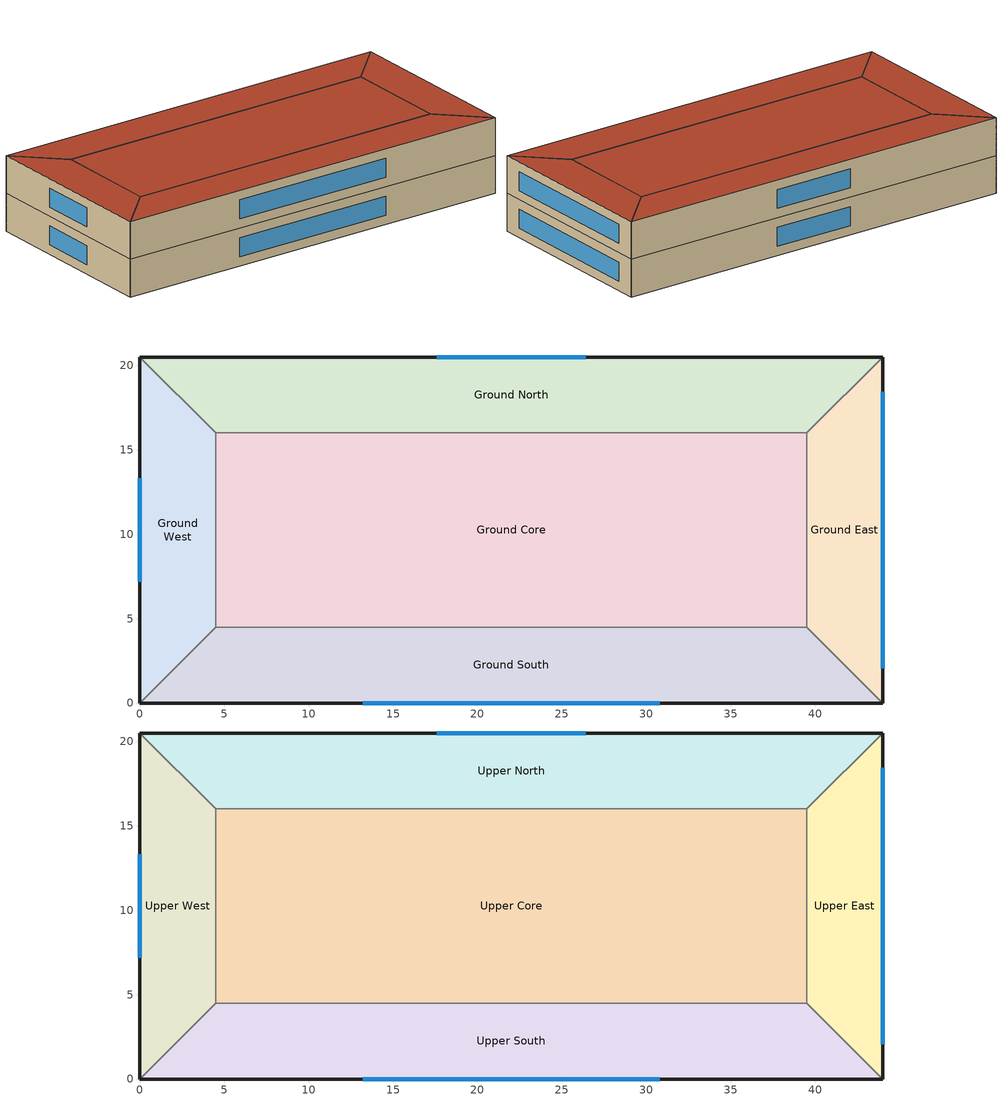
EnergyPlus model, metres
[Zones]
Ground South
 floor ground (Slab Floor): 4.5,4.5 39.5,4.5 44,0 0,0 z0
 wall outside (Exterior Wall): 0,0 44,0 z0:4
 wall to Ground Core (Interior Partition): 39.5,4.5 4.5,4.5 z0:4
 wall to Ground East (Interior Partition): 44,0 39.5,4.5 z0:4
 wall to Ground West (Interior Partition): 4.5,4.5 0,0 z0:4
 window (Simple Glazing Construction): 13.2,0 30.8,0 z1:3
Ground East
 floor ground (Slab Floor): 39.5,4.5 39.5,16 44,20.5 44,0 z0
 wall outside (Exterior Wall): 44,0 44,20.5 z0:4
 wall to Ground Core (Interior Partition): 39.5,16 39.5,4.5 z0:4
 wall to Ground North (Interior Partition): 44,20.5 39.5,16 z0:4
 window (Simple Glazing Construction): 44,2.05 44,18.45 z1:3
Ground North
 floor ground (Slab Floor): 39.5,16 4.5,16 0,20.5 44,20.5 z0
 wall outside (Exterior Wall): 44,20.5 0,20.5 z0:4
 wall to Ground Core (Interior Partition): 4.5,16 39.5,16 z0:4
 wall to Ground West (Interior Partition): 0,20.5 4.5,16 z0:4
 window (Simple Glazing Construction): 26.4,20.5 17.6,20.5 z1:3
Ground West
 floor ground (Slab Floor): 4.5,16 4.5,4.5 0,0 0,20.5 z0
 wall outside (Exterior Wall): 0,20.5 0,0 z0:4
 wall to Ground Core (Interior Partition): 4.5,4.5 4.5,16 z0:4
 window (Simple Glazing Construction): 0,13.32 0,7.17 z1:3
Ground Core
 floor ground (Slab Floor): 4.5,16 39.5,16 39.5,4.5 4.5,4.5 z0
Upper South
 floor to Ground South (Slab Floor): 4.5,4.5 39.5,4.5 44,0 0,0 z4
 wall outside (Exterior Wall): 0,0 44,0 z4:8
 wall to Upper Core (Interior Partition): 39.5,4.5 4.5,4.5 z4:8
 wall to Upper East (Interior Partition): 44,0 39.5,4.5 z4:8
 wall to Upper West (Interior Partition): 4.5,4.5 0,0 z4:8
 window (Simple Glazing Construction): 13.2,0 30.8,0 z5:7
 roof outside (Lightweight Roof): 0,0 44,0 39.5,4.5 4.5,4.5 z8
Upper East
 floor to Ground East (Slab Floor): 39.5,4.5 39.5,16 44,20.5 44,0 z4
 wall outside (Exterior Wall): 44,0 44,20.5 z4:8
 wall to Upper Core (Interior Partition): 39.5,16 39.5,4.5 z4:8
 wall to Upper North (Interior Partition): 44,20.5 39.5,16 z4:8
 window (Simple Glazing Construction): 44,2.05 44,18.45 z5:7
 roof outside (Lightweight Roof): 44,0 44,20.5 39.5,16 39.5,4.5 z8
Upper North
 floor to Ground North (Slab Floor): 39.5,16 4.5,16 0,20.5 44,20.5 z4
 wall outside (Exterior Wall): 44,20.5 0,20.5 z4:8
 wall to Upper Core (Interior Partition): 4.5,16 39.5,16 z4:8
 wall to Upper West (Interior Partition): 0,20.5 4.5,16 z4:8
 window (Simple Glazing Construction): 26.4,20.5 17.6,20.5 z5:7
 roof outside (Lightweight Roof): 44,20.5 0,20.5 4.5,16 39.5,16 z8
Upper West
 floor to Ground West (Slab Floor): 4.5,16 4.5,4.5 0,0 0,20.5 z4
 wall outside (Exterior Wall): 0,20.5 0,0 z4:8
 wall to Upper Core (Interior Partition): 4.5,4.5 4.5,16 z4:8
 window (Simple Glazing Construction): 0,13.32 0,7.17 z5:7
 roof outside (Lightweight Roof): 0,20.5 0,0 4.5,4.5 4.5,16 z8
Upper Core
 floor to Ground Core (Slab Floor): 4.5,16 39.5,16 39.5,4.5 4.5,4.5 z4
 roof outside (Lightweight Roof): 4.5,4.5 39.5,4.5 39.5,16 4.5,16 z8
[Building]
Office Building: 15, Suburbs, 0.04, 0.4, FullExterior, 25, 6
[Material]
Metal Siding; Metal Deck: MediumSmooth, 0.0015, 45, 7680, 418, 0.9, 0.7, 0.7
Wall Insulation: Rough, 0.0441, 0.04, 30, 1400, 0.9, 0.7, 0.7
Gypsum 12.7mm: MediumSmooth, 0.0127, 0.16, 784.9, 830, 0.9, 0.5, 0.5
Floor Concrete 100mm: MediumRough, 0.1, 1.311, 2240, 836.8, 0.9, 0.7, 0.7
Carpet 12.7mm: VeryRough, 0.0127, 0.06, 288, 1380, 0.9, 0.5, 0.5
Roof Membrane: Smooth, 0.0095, 0.16, 1100, 1000, 0.9, 0.7, 0.7
Roof Insulation: Rough, 0.103, 0.04, 30, 1400, 0.9, 0.7, 0.7
[Construction]
Exterior Wall: Metal Siding, Wall Insulation, Gypsum 12.7mm
Lightweight Roof: Roof Membrane, Roof Insulation, Metal Deck
Slab Floor: Floor Concrete 100mm, Carpet 12.7mm
Interior Partition: Gypsum 12.7mm, Gypsum 12.7mm
Simple Glazing Construction: Simple Glazing
[WindowMaterial:SimpleGlazingSystem]
Simple Glazing: 2.3, 0.52, 0.75
[Zone]
Ground South; Ground East; Ground North; Ground West; Ground Core; Upper South; Upper East; Upper North; Upper West; Upper Core
[People]
Ground South People: Ground South, Occupancy Schedule, Area/Person, , , 24, , , Activity Level Schedule
Ground East People: Ground East, Occupancy Schedule, Area/Person, , , 24, , , Activity Level Schedule
Ground North People: Ground North, Occupancy Schedule, Area/Person, , , 24, , , Activity Level Schedule
Ground West People: Ground West, Occupancy Schedule, Area/Person, , , 24, , , Activity Level Schedule
Ground Core People: Ground Core, Occupancy Schedule, Area/Person, , , 24, , , Activity Level Schedule
Upper South People: Upper South, Occupancy Schedule, Area/Person, , , 24, , , Activity Level Schedule
Upper East People: Upper East, Occupancy Schedule, Area/Person, , , 24, , , Activity Level Schedule
Upper North People: Upper North, Occupancy Schedule, Area/Person, , , 24, , , Activity Level Schedule
Upper West People: Upper West, Occupancy Schedule, Area/Person, , , 24, , , Activity Level Schedule
Upper Core People: Upper Core, Occupancy Schedule, Area/Person, , , 24, , , Activity Level Schedule
[Lights]
Ground South Lights: Ground South, Lighting Schedule, Watts/Area, , 6.1, , 0, 0.7, 0.2, 0
Ground East Lights: Ground East, Lighting Schedule, Watts/Area, , 6.1, , 0, 0.7, 0.2, 0
Ground North Lights: Ground North, Lighting Schedule, Watts/Area, , 6.1, , 0, 0.7, 0.2, 0
Ground West Lights: Ground West, Lighting Schedule, Watts/Area, , 6.1, , 0, 0.7, 0.2, 0
Ground Core Lights: Ground Core, Lighting Schedule, Watts/Area, , 6.1, , 0, 0.7, 0.2, 0
Upper South Lights: Upper South, Lighting Schedule, Watts/Area, , 6.1, , 0, 0.7, 0.2, 0
Upper East Lights: Upper East, Lighting Schedule, Watts/Area, , 6.1, , 0, 0.7, 0.2, 0
Upper North Lights: Upper North, Lighting Schedule, Watts/Area, , 6.1, , 0, 0.7, 0.2, 0
Upper West Lights: Upper West, Lighting Schedule, Watts/Area, , 6.1, , 0, 0.7, 0.2, 0
Upper Core Lights: Upper Core, Lighting Schedule, Watts/Area, , 6.1, , 0, 0.7, 0.2, 0
[ElectricEquipment]
Ground South Equipment: Ground South, Equipment Schedule, Watts/Area, , 11.3, , 0, 0.5, 0
Ground East Equipment: Ground East, Equipment Schedule, Watts/Area, , 11.3, , 0, 0.5, 0
Ground North Equipment: Ground North, Equipment Schedule, Watts/Area, , 11.3, , 0, 0.5, 0
Ground West Equipment: Ground West, Equipment Schedule, Watts/Area, , 11.3, , 0, 0.5, 0
Ground Core Equipment: Ground Core, Equipment Schedule, Watts/Area, , 11.3, , 0, 0.5, 0
Upper South Equipment: Upper South, Equipment Schedule, Watts/Area, , 11.3, , 0, 0.5, 0
Upper East Equipment: Upper East, Equipment Schedule, Watts/Area, , 11.3, , 0, 0.5, 0
Upper North Equipment: Upper North, Equipment Schedule, Watts/Area, , 11.3, , 0, 0.5, 0
Upper West Equipment: Upper West, Equipment Schedule, Watts/Area, , 11.3, , 0, 0.5, 0
Upper Core Equipment: Upper Core, Equipment Schedule, Watts/Area, , 11.3, , 0, 0.5, 0
[ZoneInfiltration:DesignFlowRate]
Ground South Infiltration: Ground South, Always On, AirChanges/Hour, , , , 0.15, 1, 0, 0, 0
Ground East Infiltration: Ground East, Always On, AirChanges/Hour, , , , 0.15, 1, 0, 0, 0
Ground North Infiltration: Ground North, Always On, AirChanges/Hour, , , , 0.15, 1, 0, 0, 0
Ground West Infiltration: Ground West, Always On, AirChanges/Hour, , , , 0.15, 1, 0, 0, 0
Ground Core Infiltration: Ground Core, Always On, AirChanges/Hour, , , , 0.15, 1, 0, 0, 0
Upper South Infiltration: Upper South, Always On, AirChanges/Hour, , , , 0.15, 1, 0, 0, 0
Upper East Infiltration: Upper East, Always On, AirChanges/Hour, , , , 0.15, 1, 0, 0, 0
Upper North Infiltration: Upper North, Always On, AirChanges/Hour, , , , 0.15, 1, 0, 0, 0
Upper West Infiltration: Upper West, Always On, AirChanges/Hour, , , , 0.15, 1, 0, 0, 0
Upper Core Infiltration: Upper Core, Always On, AirChanges/Hour, , , , 0.15, 1, 0, 0, 0
[HVACTemplate:Thermostat]
Office Thermostat: , Heating Setpoint Schedule, , Cooling Setpoint Schedule
[HVACTemplate:Zone:IdealLoadsAirSystem]
Ground South; Ground East; Ground North; Ground West; Ground Core; Upper South; Upper East; Upper North; Upper West; Upper Core: Office Thermostat
[Schedule:Constant]
Always On: Fraction, 1
Activity Level Schedule: Any Number, 120
[Schedule:Compact]
Occupancy Schedule: Fraction, Through: 12/31, For: Weekdays, Until: 08:00, 0, Until: 18:00, 1, Until: 24:00, 0, For: AllOtherDays, Until: 24:00, 0
Lighting Schedule: Fraction, Through: 12/31, For: Weekdays, Until: 08:00, 0.05, Until: 18:00, 1, Until: 24:00, 0.05, For: AllOtherDays, Until: 24:00, 0.05
Equipment Schedule: Fraction, Through: 12/31, For: Weekdays, Until: 08:00, 0.4, Until: 18:00, 0.9, Until: 24:00, 0.4, For: AllOtherDays, Until: 24:00, 0.4
Heating Setpoint Schedule: Temperature, Through: 12/31, For: Weekdays, Until: 08:00, 15, Until: 18:00, 20.5, Until: 24:00, 15, For: AllOtherDays, Until: 24:00, 15
Cooling Setpoint Schedule: Temperature, Through: 12/31, For: Weekdays, Until: 08:00, 28, Until: 18:00, 24.5, Until: 24:00, 28, For: AllOtherDays, Until: 24:00, 28
